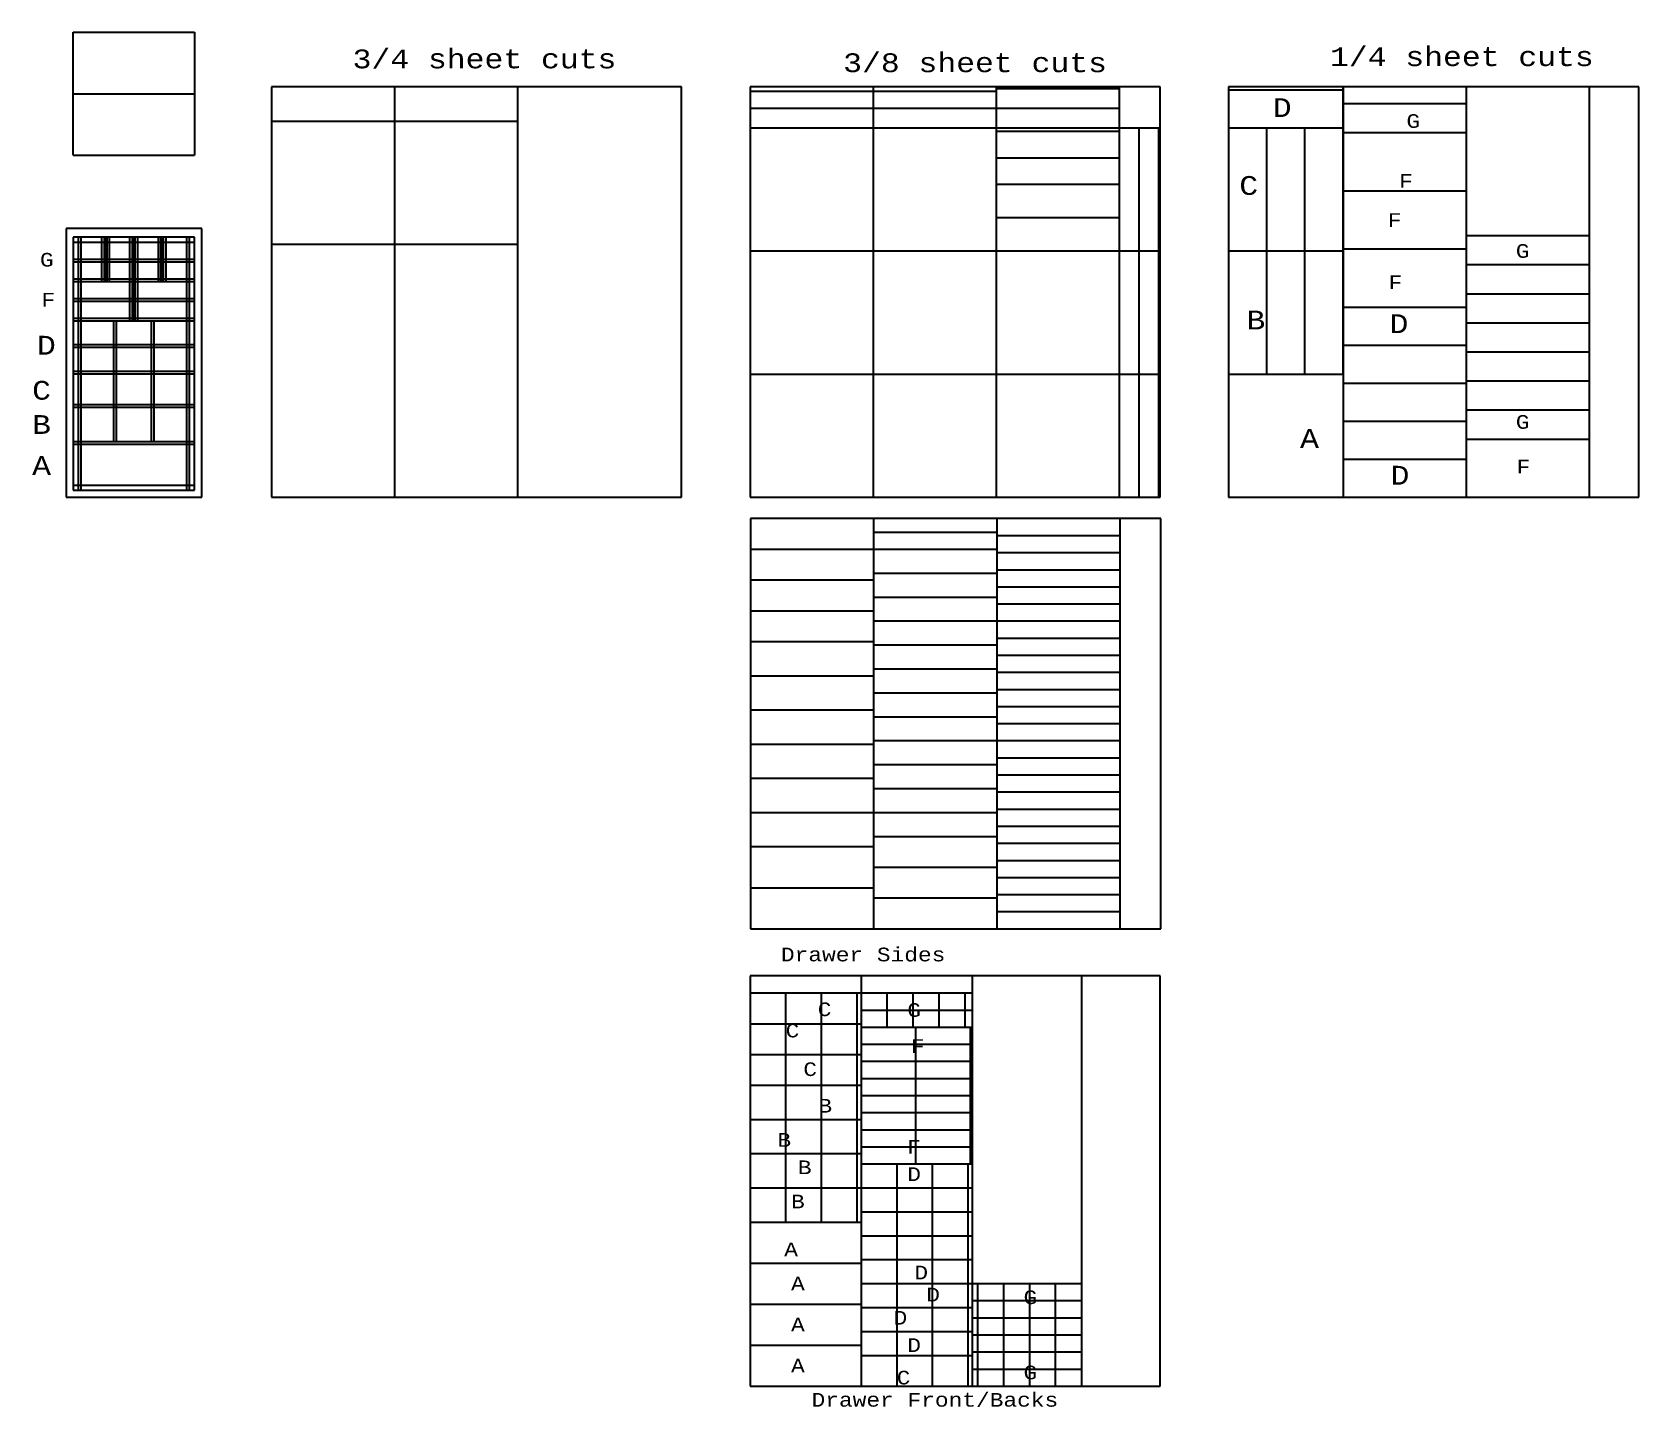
# Model space of a CAD drawing. Header units: inches. Extents: x -5 to 230, y -133 to 68.
import ezdxf

# ---------------------------------------------------------------- set-up
doc = ezdxf.new("R2010")
doc.units = ezdxf.units.IN
doc.header["$MEASUREMENT"] = 0
for name, color, linetype, lineweight in [('Com Rack', 5, 'Continuous', 25), ('Cutlist Text', 4, 'Continuous', 25), ('Guidelines', 2, 'Continuous', 25), ('Labels', 4, 'Continuous', 25), ('Opening', 1, 'Continuous', 25), ('Top View', 7, 'Continuous', 25), ('Wood Drawers', 6, 'Continuous', 25)]:
    doc.layers.add(name, color=color, linetype=linetype, lineweight=lineweight)
doc.layers.add('Wood Structure', color=56, linetype='Continuous', lineweight=25, true_color=0x808000)
doc.styles.add('textstyle3', font='EmblemaOne-Regular.ttf')

msp = doc.modelspace()

# ---------------------------------------------------------------- linework, layer by layer
at = {"layer": 'Com Rack'}
for p, q in [((19.81, 39.31), (0, 39.31)), ((0, 39.31), (0, 0)), ((19.81, 0), (19.81, 39.31)), ((0, 0), (19.81, 0))]:
    msp.add_line(p, q, dxfattribs=at)
at = {"layer": 'Guidelines'}
for p, q in [((1, 59), (18.75, 59)), ((48, 60), (48, 0)), ((66, 60), (66, 0)), ((100, 59.38), (136, 59.38)), ((118, 60), (118, 0)), ((136, 60), (136, 0)), ((136, 59.75), (154, 59.75)), ((154, 60), (154, 0)), ((230, 60), (170, 60)), ((170, 60), (170, 0)), ((170, 59.56), (186.75, 59.56)), ((186.68, 60), (186.68, 18)), ((186.75, 60), (186.75, 0)), ((204.75, 60), (204.75, 0)), ((222.75, 60), (222.75, 0)), ((230, 0), (230, 60)), ((100, 56.88), (154, 56.88)), ((186.75, 57.55), (204.75, 57.55)), ((30, 55), (66, 55)), ((100, 54), (160, 54)), ((136, 53.5), (154, 53.5)), ((156.88, 54), (156.88, 0)), ((159.75, 54), (159.75, 0)), ((170, 54), (186.75, 54)), ((175.56, 54), (175.56, 18)), ((181.12, 54), (181.12, 18)), ((186.75, 53.3), (204.75, 53.3)), ((136, 49.62), (154, 49.62)), ((136, 45.75), (154, 45.75)), ((186.75, 44.8), (204.75, 44.8)), ((136, 40.88), (154, 40.88)), ((5.72, 38), (5.72, 31.5)), ((9.88, 25.75), (9.88, 38)), ((14.03, 31.5), (14.03, 38)), ((204.75, 38.25), (222.75, 38.25)), ((30, 37), (66, 37)), ((100, 36), (160, 36)), ((170, 36), (186.75, 36)), ((186.75, 36.3), (204.75, 36.3)), ((204.75, 34), (222.75, 34)), ((204.75, 29.75), (222.75, 29.75)), ((186.75, 27.8), (204.75, 27.8)), ((204.75, 25.5), (222.75, 25.5)), ((186.75, 22.24), (204.75, 22.24)), ((204.75, 21.25), (222.75, 21.25)), ((100, 18), (160, 18)), ((170, 18), (186.75, 18)), ((186.75, 16.68), (204.75, 16.68)), ((204.75, 17), (222.75, 17)), ((204.75, 12.75), (222.75, 12.75)), ((186.75, 11.12), (204.75, 11.12)), ((204.75, 8.5), (222.75, 8.5)), ((186.75, 5.56), (204.75, 5.56)), ((170, 0), (230, 0)), ((118.08, -3.11), (118.08, -63.11)), ((136.08, -3.11), (136.08, -63.11)), ((154.08, -3.11), (154.08, -63.11)), ((118.08, -5.11), (136.08, -5.11)), ((136.08, -5.61), (154.08, -5.61)), ((100.08, -7.61), (118.08, -7.61)), ((118.08, -7.61), (136.08, -7.61)), ((136.08, -8.11), (154.08, -8.11)), ((118.08, -11.11), (136.08, -11.11)), ((136.08, -10.61), (154.08, -10.61)), ((100.08, -12.11), (118.08, -12.11)), ((136.08, -13.11), (154.08, -13.11)), ((118.08, -14.61), (136.08, -14.61)), ((136.08, -15.61), (154.08, -15.61)), ((100.08, -16.61), (118.08, -16.61)), ((118.08, -18.11), (136.08, -18.11)), ((136.08, -18.11), (154.08, -18.11)), ((100.08, -21.11), (118.08, -21.11)), ((136.08, -20.61), (154.08, -20.61)), ((118.08, -21.61), (136.08, -21.61)), ((136.08, -23.11), (154.08, -23.11)), ((118.08, -25.11), (136.08, -25.11)), ((136.08, -25.61), (154.08, -25.61)), ((100.08, -26.11), (118.08, -26.11)), ((136.08, -28.11), (154.08, -28.11)), ((118.08, -28.61), (136.08, -28.61)), ((100.08, -31.11), (118.08, -31.11)), ((118.08, -32.11), (136.08, -32.11)), ((136.08, -30.61), (154.08, -30.61)), ((136.08, -33.11), (154.08, -33.11)), ((100.08, -36.11), (118.08, -36.11)), ((118.08, -35.61), (136.08, -35.61)), ((136.08, -35.61), (154.08, -35.61)), ((118.08, -39.11), (136.08, -39.11)), ((136.08, -38.11), (154.08, -38.11)), ((100.08, -41.11), (118.08, -41.11)), ((136.08, -40.61), (154.08, -40.61)), ((118.08, -42.61), (136.08, -42.61)), ((136.08, -43.11), (154.08, -43.11)), ((100.08, -46.11), (118.08, -46.11)), ((118.08, -46.11), (136.08, -46.11)), ((136.08, -45.61), (154.08, -45.61)), ((136.08, -48.11), (154.08, -48.11)), ((100.08, -51.11), (118.08, -51.11)), ((118.08, -49.61), (136.08, -49.61)), ((136.08, -50.61), (154.08, -50.61)), ((136.08, -53.11), (154.08, -53.11)), ((118.08, -54.11), (136.08, -54.11)), ((136.08, -55.61), (154.08, -55.61)), ((100.08, -57.11), (118.08, -57.11)), ((118.08, -58.61), (136.08, -58.61)), ((136.08, -58.11), (154.08, -58.11)), ((136.08, -60.61), (154.08, -60.61)), ((160, -70), (100, -70)), ((100, -70), (100, -130)), ((116.25, -70), (116.25, -130)), ((132.5, -70), (132.5, -130)), ((148.5, -70), (148.5, -130)), ((160, -130), (160, -70)), ((100, -72.5), (116.25, -72.5)), ((116.25, -72.5), (132.5, -72.5)), ((116.25, -75), (132.5, -75)), ((100, -77), (116.25, -77)), ((116.25, -77.5), (132.5, -77.5)), ((100, -81.5), (116.25, -81.5)), ((116.25, -80), (132.5, -80)), ((116.25, -82.5), (132.5, -82.5)), ((100, -86), (116.25, -86)), ((116.25, -85), (132.5, -85)), ((116.25, -87.5), (132.5, -87.5)), ((100, -91), (116.25, -91)), ((116.25, -90), (132.5, -90)), ((116.25, -92.5), (132.5, -92.5)), ((100, -96), (116.25, -96)), ((116.25, -95), (132.5, -95)), ((116.25, -97.5), (132.5, -97.5)), ((100, -101), (116.25, -101)), ((116.25, -101), (132.5, -101)), ((116.25, -104.5), (132.5, -104.5)), ((100, -106), (116.25, -106)), ((116.25, -108), (132.5, -108)), ((100, -112), (116.25, -112)), ((116.25, -111.5), (132.5, -111.5)), ((116.25, -115), (132.5, -115)), ((132.5, -115), (148.5, -115)), ((132.5, -117.5), (148.5, -117.5)), ((100, -118), (116.25, -118)), ((116.25, -118.5), (132.5, -118.5)), ((116.25, -122), (132.5, -122)), ((132.5, -120), (148.5, -120)), ((100, -124), (116.25, -124)), ((132.5, -122.5), (148.5, -122.5)), ((116.25, -125.5), (132.5, -125.5)), ((132.5, -125), (148.5, -125)), ((132.5, -127.5), (148.5, -127.5)), ((100, -130), (160, -130))]:
    msp.add_line(p, q, dxfattribs=at)
at = {"layer": 'Opening'}
for p, q in [((18.75, 38), (1, 38)), ((1, 38), (1, 1)), ((18.75, 1), (18.75, 38)), ((1, 1), (18.75, 1))]:
    msp.add_line(p, q, dxfattribs=at)
at = {"layer": 'Top View'}
for p, q in [((1, 68), (18.75, 68)), ((1, 50), (1, 68)), ((18.75, 68), (18.75, 50)), ((1, 50), (18.75, 50))]:
    msp.add_line(p, q, dxfattribs=at)
at = {"layer": 'Wood Drawers'}
for p, q in [((2.12, 38), (2.12, 1)), ((5.16, 38), (5.16, 31.5)), ((6.28, 38), (6.28, 31.5)), ((9.31, 25.75), (9.31, 38)), ((10.44, 25.75), (10.44, 38)), ((13.47, 31.5), (13.47, 38)), ((14.59, 31.5), (14.59, 38)), ((17.62, 1), (17.62, 38)), ((105.2, -72.5), (105.2, -106)), ((110.4, -72.5), (110.4, -106)), ((115.6, -72.5), (115.6, -106)), ((120.05, -77.5), (120.05, -72.5)), ((123.85, -77.5), (123.85, -72.5)), ((127.65, -77.5), (127.65, -72.5)), ((131.45, -77.5), (131.45, -72.5)), ((124.25, -97.5), (124.25, -77.5)), ((132.25, -97.5), (132.25, -77.5)), ((121.45, -97.5), (121.45, -130)), ((126.65, -97.5), (126.65, -130)), ((131.85, -97.5), (131.85, -130)), ((133.3, -130), (133.3, -115)), ((137.1, -130), (137.1, -115)), ((140.9, -130), (140.9, -115)), ((144.7, -130), (144.7, -115))]:
    msp.add_line(p, q, dxfattribs=at)
at = {"layer": 'Wood Structure'}
for p, q in [((90, 60), (30, 60)), ((30, 60), (30, 0)), ((90, 0), (90, 60)), ((160, 60), (100, 60)), ((100, 60), (100, 0)), ((160, 0), (160, 60)), ((1.75, 38), (1.75, 1)), ((5.53, 38), (5.53, 31.5)), ((5.91, 38), (5.91, 31.5)), ((9.69, 25.75), (9.69, 38)), ((10.06, 25.75), (10.06, 38)), ((13.84, 31.5), (13.84, 38)), ((14.22, 31.5), (14.22, 38)), ((18, 1), (18, 38)), ((18.75, 37.25), (1, 37.25)), ((18.75, 34.75), (1, 34.75)), ((18.75, 34.38), (1, 34.38)), ((18.75, 31.88), (1, 31.88)), ((18.75, 31.5), (1, 31.5)), ((18.75, 29), (1, 29)), ((18.75, 28.62), (1, 28.62)), ((18.75, 26.12), (1, 26.12)), ((18.75, 25.75), (1, 25.75)), ((6.92, 25.75), (6.92, 8.12)), ((7.29, 25.75), (7.29, 8.12)), ((12.46, 8.12), (12.46, 25.75)), ((12.83, 8.12), (12.83, 25.75)), ((18.75, 22.25), (1, 22.25)), ((18.75, 21.88), (1, 21.88)), ((18.75, 18.38), (1, 18.38)), ((18.75, 18), (1, 18)), ((18.75, 13.5), (1, 13.5)), ((18.75, 13.12), (1, 13.12)), ((1, 8.12), (18.75, 8.12)), ((1, 7.75), (18.75, 7.75)), ((1, 1.75), (18.75, 1.75)), ((30, 0), (90, 0)), ((100, 0), (160, 0)), ((160.08, -3.11), (100.08, -3.11)), ((100.08, -3.11), (100.08, -63.11)), ((160.08, -63.11), (160.08, -3.11)), ((100.08, -63.11), (160.08, -63.11))]:
    msp.add_line(p, q, dxfattribs=at)

# ---------------------------------------------------------------- texts
at = {"layer": 'Cutlist Text', "char_height": 2.75, "attachment_point": 1, "style": 'textstyle3'}
for s, insert in [('\\FCourierCad|c0;1/4 sheet cuts', (184.82, 65.79)), ('\\FCourierCad|c0;3/4 sheet cuts', (41.87, 65.46)), ('\\FCourierCad|c0;3/8 sheet cuts', (113.62, 64.9)), ('\\FCourierCad|c0;\\H2;Drawer Front/Backs', (109, -131))]:
    msp.add_mtext(s, dxfattribs=dict(at, insert=insert))
at = {"layer": 'Labels', "char_height": 2.75, "attachment_point": 1, "style": 'textstyle3'}
for s, insert in [('\\FCourierCad|c0;D', (176.46, 58.34)), ('\\FCourierCad|c0;\\H2;G', (196, 56)), ('\\FCourierCad|c0;\\H2;F', (194.94, 47.24)), ('\\FCourierCad|c0;C', (171.56, 46.95)), ('\\FCourierCad|c0;\\H2;F', (193.28, 41.52)), ('\\FCourierCad|c0;\\H2;G', (-3.86, 35.72)), ('\\FCourierCad|c0;\\H2;G', (212, 37)), ('\\FCourierCad|c0;\\H2;F', (193.39, 32.43)), ('\\FCourierCad|c0;\\H2;F', (-3.64, 29.87)), ('\\FCourierCad|c0;B', (172.61, 27.28)), ('\\FCourierCad|c0;D', (193.54, 26.74)), ('\\FCourierCad|c0;D', (-4.29, 23.59)), ('\\FCourierCad|c0;C', (-5, 17)), ('\\FCourierCad|c0;B', (-5, 12)), ('\\FCourierCad|c0;\\H2;G', (212, 12)), ('\\FCourierCad|c0;A', (180.45, 9.96)), ('\\FCourierCad|c0;A', (-5, 6)), ('\\FCourierCad|c0;\\H2;F', (212.11, 5.47)), ('\\FCourierCad|c0;D', (193.69, 4.58)), ('\\FCourierCad|c0;\\H2;Drawer Sides', (104.52, -65.88)), ('\\FCourierCad|c0;\\H2;C', (109.9, -73.89)), ('\\FCourierCad|c0;\\H2;G', (123, -74)), ('\\FCourierCad|c0;\\H2;C', (105.2, -77)), ('\\FCourierCad|c0;\\H2;F', (123.52, -79.27)), ('\\FCourierCad|c0;\\H2;C', (107.79, -82.65)), ('\\FCourierCad|c0;\\H2;B', (110, -88)), ('\\FCourierCad|c0;\\H2;B', (104, -93)), ('\\FCourierCad|c0;\\H2;F', (123, -94)), ('\\FCourierCad|c0;\\H2;B', (107, -97)), ('\\FCourierCad|c0;\\H2;D', (123, -98)), ('\\FCourierCad|c0;\\H2;B', (106, -102)), ('\\FCourierCad|c0;\\H2;A', (105, -109)), ('\\FCourierCad|c0;\\H2;D', (124.04, -112.39)), ('\\FCourierCad|c0;\\H2;A', (106, -114)), ('\\FCourierCad|c0;\\H2;D', (125.78, -115.62)), ('\\FCourierCad|c0;\\H2;G', (140, -116)), ('\\FCourierCad|c0;\\H2;D', (121, -119)), ('\\FCourierCad|c0;\\H2;A', (106, -120)), ('\\FCourierCad|c0;\\H2;D', (123, -123)), ('\\FCourierCad|c0;\\H2;A', (106, -126)), ('\\FCourierCad|c0;\\H2;C', (121.45, -127.75)), ('\\FCourierCad|c0;\\H2;G', (140, -127))]:
    msp.add_mtext(s, dxfattribs=dict(at, insert=insert))

doc.saveas('drawing.dxf')
